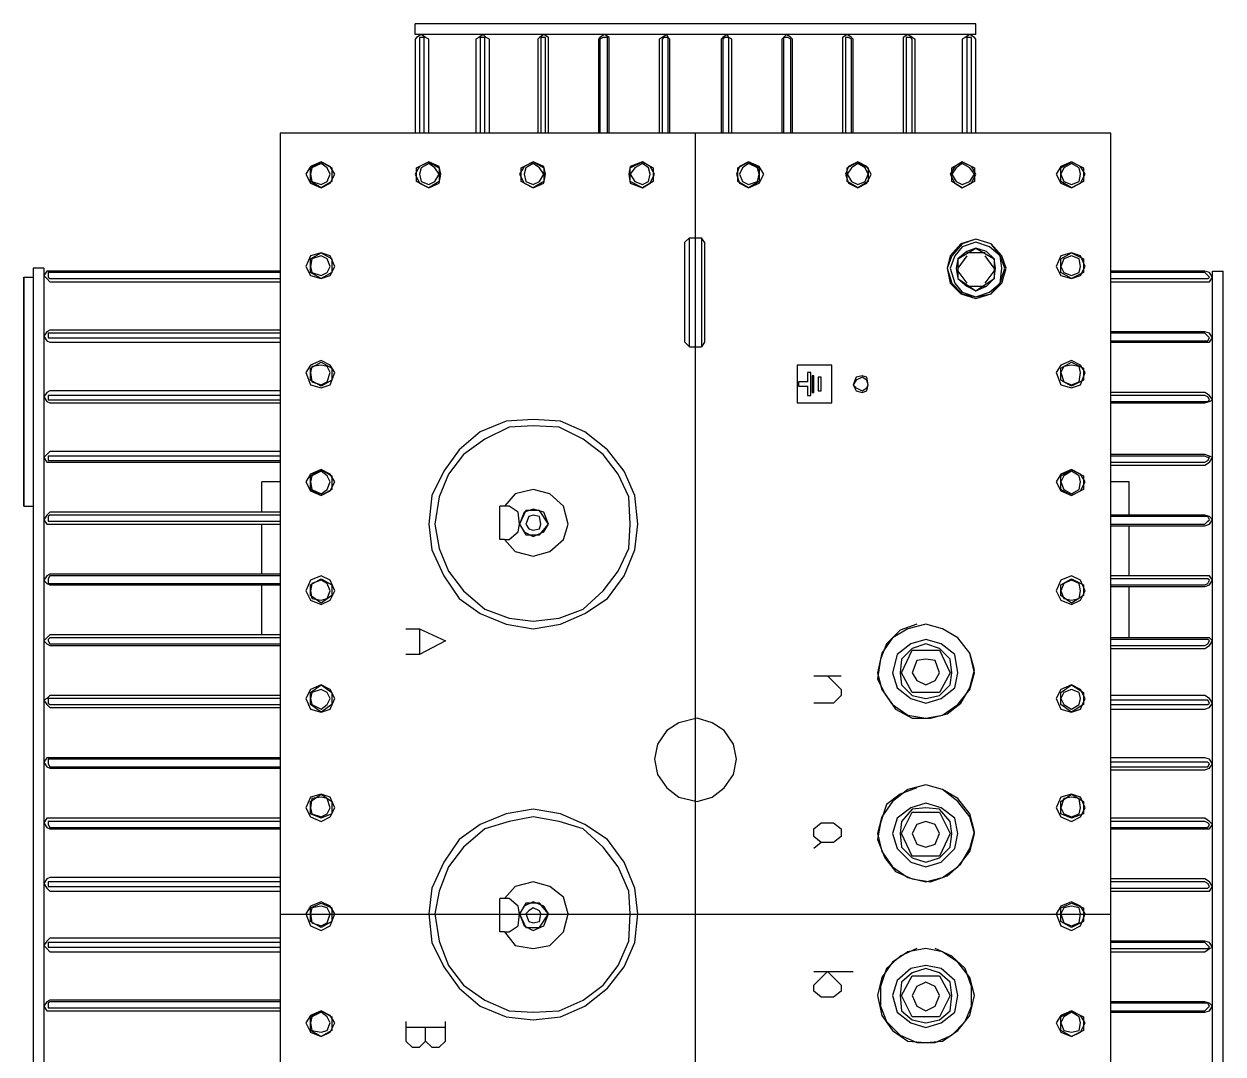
# Model space of a CAD drawing. Header units: millimetres. Extents: x 37084 to 180780, y -153145 to -16322.
# Drawn here: x 79038 to 79924, y -150647 to -149885 of the extents above; entities that cross this region are included whole.
import ezdxf

# ---------------------------------------------------------------- set-up
doc = ezdxf.new("R2010")
doc.units = ezdxf.units.MM
doc.header["$MEASUREMENT"] = 0
doc.layers.add('Giai doan nay', color=1, linetype='Continuous', lineweight=30)

msp = doc.modelspace()

# ---------------------------------------------------------------- linework, layer by layer
at = {"layer": 'Giai doan nay'}
for p, q in [((79534.11, -151121.29, 0), (79534.11, -149965.8, 0)), ((79534.11, -151121.29, 0), (79534.11, -149965.8, 0)), ((79841.19, -150543.54, 0), (79227.02, -150543.54, 0))]:
    msp.add_line(p, q, dxfattribs=at)
at = {"layer": 'Giai doan nay', "elevation": 0}
for points in [[(79741.45, -149885.1), (79326.77, -149885.1)], [(79326.77, -149892.95), (79326.77, -149885.1)], [(79741.45, -149892.95), (79741.45, -149885.1)], [(79741.45, -149892.95), (79326.77, -149892.95)], [(79336.86, -149896.31), (79334.61, -149895.19), (79331.25, -149892.95), (79327.89, -149895.19), (79326.77, -149896.31)], [(79326.77, -149896.31), (79326.77, -149965.8)], [(79333.49, -149896.31), (79333.49, -149895.19), (79331.25, -149895.19), (79330.13, -149895.19), (79330.13, -149896.31)], [(79330.13, -149896.31), (79330.13, -149965.8)], [(79333.49, -149965.8), (79333.49, -149896.31)], [(79336.86, -149965.8), (79336.86, -149896.31)], [(79381.69, -149896.31), (79379.44, -149895.19), (79377.2, -149892.95), (79373.84, -149895.19), (79371.6, -149896.31)], [(79371.6, -149896.31), (79371.6, -149965.8)], [(79378.32, -149896.31), (79378.32, -149895.19), (79377.2, -149895.19), (79374.96, -149895.19), (79374.96, -149896.31)], [(79374.96, -149896.31), (79374.96, -149965.8)], [(79378.32, -149965.8), (79378.32, -149896.31)], [(79381.69, -149965.8), (79381.69, -149896.31)], [(79425.39, -149896.31), (79425.39, -149895.19), (79422.03, -149892.95), (79418.67, -149895.19), (79417.55, -149896.31)], [(79417.55, -149896.31), (79417.55, -149965.8)], [(79423.15, -149896.31), (79423.15, -149895.19), (79422.03, -149895.19), (79419.79, -149895.19), (79419.79, -149896.31)], [(79419.79, -149896.31), (79419.79, -149965.8)], [(79423.15, -149965.8), (79423.15, -149896.31)], [(79425.39, -149965.8), (79425.39, -149896.31)], [(79470.22, -149896.31), (79470.22, -149895.19), (79466.86, -149892.95), (79463.5, -149895.19), (79462.38, -149896.31)], [(79462.38, -149896.31), (79462.38, -149965.8)], [(79469.1, -149896.31), (79469.1, -149895.19), (79466.86, -149895.19), (79465.74, -149895.19), (79463.5, -149896.31)], [(79463.5, -149896.31), (79463.5, -149965.8)], [(79469.1, -149965.8), (79469.1, -149896.31)], [(79470.22, -149965.8), (79470.22, -149896.31)], [(79515.05, -149896.31), (79513.93, -149895.19), (79512.81, -149892.95), (79509.45, -149895.19), (79507.21, -149896.31)], [(79507.21, -149896.31), (79507.21, -149965.8)], [(79513.93, -149896.31), (79513.93, -149895.19), (79512.81, -149895.19), (79510.57, -149895.19), (79509.45, -149896.31)], [(79509.45, -149896.31), (79509.45, -149965.8)], [(79513.93, -149965.8), (79513.93, -149896.31)], [(79515.05, -149965.8), (79515.05, -149896.31)], [(79561.01, -149896.31), (79558.76, -149895.19), (79557.64, -149892.95), (79554.28, -149895.19), (79553.16, -149896.31)], [(79553.16, -149896.31), (79553.16, -149965.8)], [(79558.76, -149896.31), (79558.76, -149895.19), (79557.64, -149895.19), (79555.4, -149895.19), (79554.28, -149896.31)], [(79554.28, -149896.31), (79554.28, -149965.8)], [(79558.76, -149965.8), (79558.76, -149896.31)], [(79561.01, -149965.8), (79561.01, -149896.31)], [(79605.84, -149896.31), (79604.71, -149895.19), (79601.35, -149892.95), (79599.11, -149895.19), (79597.99, -149896.31)], [(79597.99, -149896.31), (79597.99, -149965.8)], [(79604.71, -149896.31), (79602.47, -149895.19), (79601.35, -149895.19), (79599.11, -149895.19), (79599.11, -149896.31)], [(79599.11, -149896.31), (79599.11, -149965.8)], [(79604.71, -149965.8), (79604.71, -149896.31)], [(79605.84, -149965.8), (79605.84, -149896.31)], [(79650.67, -149896.31), (79649.54, -149895.19), (79646.18, -149892.95), (79642.82, -149895.19), (79642.82, -149896.31)], [(79642.82, -149896.31), (79642.82, -149965.8)], [(79649.54, -149896.31), (79647.3, -149895.19), (79646.18, -149895.19), (79645.06, -149895.19), (79645.06, -149896.31)], [(79645.06, -149896.31), (79645.06, -149965.8)], [(79649.54, -149965.8), (79649.54, -149896.31)], [(79650.67, -149965.8), (79650.67, -149896.31)], [(79696.62, -149896.31), (79694.37, -149895.19), (79691.01, -149892.95), (79687.65, -149895.19), (79687.65, -149896.31)], [(79687.65, -149896.31), (79687.65, -149965.8)], [(79694.37, -149896.31), (79693.25, -149895.19), (79691.01, -149895.19), (79689.89, -149895.19), (79689.89, -149896.31)], [(79689.89, -149896.31), (79689.89, -149965.8)], [(79694.37, -149965.8), (79694.37, -149896.31)], [(79696.62, -149965.8), (79696.62, -149896.31)], [(79741.45, -149896.31), (79740.33, -149895.19), (79736.96, -149892.95), (79733.6, -149895.19), (79731.36, -149896.31)], [(79731.36, -149896.31), (79731.36, -149965.8)], [(79738.08, -149896.31), (79738.08, -149895.19), (79736.96, -149895.19), (79734.72, -149895.19), (79734.72, -149896.31)], [(79734.72, -149896.31), (79734.72, -149965.8)], [(79738.08, -149965.8), (79738.08, -149896.31)], [(79741.45, -149965.8), (79741.45, -149896.31)], [(79841.19, -149965.8), (79227.02, -149965.8)], [(79227.02, -149965.8), (79227.02, -151121.29)], [(79841.19, -151121.29), (79841.19, -149965.8)], [(79257.28, -150006.14), (79264.01, -150002.78), (79267.37, -149996.06), (79264.01, -149990.45), (79257.28, -149987.09), (79249.44, -149990.45), (79246.08, -149996.06), (79249.44, -150002.78), (79257.28, -150006.14)], [(79249.44, -149991.58), (79257.28, -149987.09)], [(79257.28, -150003.9), (79261.77, -150001.66), (79264.01, -149996.06), (79261.77, -149991.58), (79257.28, -149988.21), (79250.56, -149991.58), (79249.44, -149996.06), (79250.56, -150001.66), (79257.28, -150003.9)], [(79249.44, -150001.66), (79249.44, -149991.58)], [(79257.28, -149987.09), (79265.13, -149991.58)], [(79265.13, -149991.58), (79265.13, -150001.66)], [(79336.86, -150006.14), (79344.7, -150002.78), (79345.82, -149996.06), (79344.7, -149990.45), (79336.86, -149987.09), (79330.13, -149990.45), (79326.77, -149996.06), (79330.13, -150002.78), (79336.86, -150006.14)], [(79327.89, -149991.58), (79336.86, -149987.09)], [(79327.89, -150001.66), (79327.89, -149991.58)], [(79336.86, -150003.9), (79341.34, -150001.66), (79344.7, -149996.06), (79341.34, -149991.58), (79336.86, -149988.21), (79331.25, -149991.58), (79330.13, -149996.06), (79331.25, -150001.66), (79336.86, -150003.9)], [(79336.86, -149987.09), (79344.7, -149991.58)], [(79344.7, -149991.58), (79344.7, -150001.66)], [(79414.19, -150006.14), (79422.03, -150002.78), (79423.15, -149996.06), (79422.03, -149990.45), (79414.19, -149987.09), (79407.46, -149990.45), (79404.1, -149996.06), (79407.46, -150002.78), (79414.19, -150006.14)], [(79405.22, -149991.58), (79414.19, -149987.09)], [(79405.22, -150001.66), (79405.22, -149991.58)], [(79414.19, -150003.9), (79418.67, -150001.66), (79422.03, -149996.06), (79418.67, -149991.58), (79414.19, -149988.21), (79408.58, -149991.58), (79407.46, -149996.06), (79408.58, -150001.66), (79414.19, -150003.9)], [(79414.19, -149987.09), (79422.03, -149991.58)], [(79422.03, -149991.58), (79422.03, -150001.66)], [(79494.88, -150006.14), (79500.48, -150002.78), (79503.85, -149996.06), (79500.48, -149990.45), (79494.88, -149987.09), (79485.92, -149990.45), (79484.79, -149996.06), (79485.92, -150002.78), (79494.88, -150006.14)], [(79485.92, -149991.58), (79494.88, -149987.09)], [(79494.88, -150003.9), (79499.36, -150001.66), (79500.48, -149996.06), (79499.36, -149991.58), (79494.88, -149988.21), (79489.28, -149991.58), (79485.92, -149996.06), (79489.28, -150001.66), (79494.88, -150003.9)], [(79485.92, -150001.66), (79485.92, -149991.58)], [(79494.88, -149987.09), (79502.73, -149991.58)], [(79502.73, -149991.58), (79502.73, -150001.66)], [(79573.33, -150006.14), (79581.18, -150002.78), (79584.54, -149996.06), (79581.18, -149990.45), (79573.33, -149987.09), (79566.61, -149990.45), (79564.37, -149996.06), (79566.61, -150002.78), (79573.33, -150006.14)], [(79565.49, -149991.58), (79573.33, -149987.09)], [(79565.49, -150001.66), (79565.49, -149991.58)], [(79573.33, -150003.9), (79580.06, -150001.66), (79581.18, -149996.06), (79580.06, -149991.58), (79573.33, -149988.21), (79568.85, -149991.58), (79566.61, -149996.06), (79568.85, -150001.66), (79573.33, -150003.9)], [(79573.33, -149987.09), (79581.18, -149991.58)], [(79581.18, -149991.58), (79581.18, -150001.66)], [(79654.03, -150006.14), (79660.75, -150002.78), (79664.11, -149996.06), (79660.75, -149990.45), (79654.03, -149987.09), (79647.3, -149990.45), (79645.06, -149996.06), (79647.3, -150002.78), (79654.03, -150006.14)], [(79646.18, -149991.58), (79654.03, -149987.09)], [(79654.03, -150003.9), (79659.63, -150001.66), (79661.87, -149996.06), (79659.63, -149991.58), (79654.03, -149988.21), (79649.54, -149991.58), (79646.18, -149996.06), (79649.54, -150001.66), (79654.03, -150003.9)], [(79646.18, -150001.66), (79646.18, -149991.58)], [(79654.03, -149987.09), (79661.87, -149991.58)], [(79661.87, -149991.58), (79661.87, -150001.66)], [(79731.36, -150006.14), (79738.08, -150002.78), (79741.45, -149996.06), (79738.08, -149990.45), (79731.36, -149987.09), (79725.76, -149990.45), (79722.39, -149996.06), (79725.76, -150002.78), (79731.36, -150006.14)], [(79723.51, -149991.58), (79731.36, -149987.09)], [(79731.36, -150003.9), (79736.96, -150001.66), (79740.33, -149996.06), (79736.96, -149991.58), (79731.36, -149988.21), (79726.88, -149991.58), (79723.51, -149996.06), (79726.88, -150001.66), (79731.36, -150003.9)], [(79723.51, -150001.66), (79723.51, -149991.58)], [(79731.36, -149987.09), (79740.33, -149991.58)], [(79740.33, -149991.58), (79740.33, -150001.66)], [(79812.05, -150006.14), (79818.78, -150002.78), (79822.14, -149996.06), (79818.78, -149990.45), (79812.05, -149987.09), (79804.21, -149990.45), (79800.85, -149996.06), (79804.21, -150002.78), (79812.05, -150006.14)], [(79804.21, -149991.58), (79812.05, -149987.09)], [(79812.05, -150003.9), (79817.66, -150001.66), (79818.78, -149996.06), (79817.66, -149991.58), (79812.05, -149988.21), (79806.45, -149991.58), (79804.21, -149996.06), (79806.45, -150001.66), (79812.05, -150003.9)], [(79804.21, -150001.66), (79804.21, -149991.58)], [(79812.05, -149987.09), (79821.02, -149991.58)], [(79821.02, -149991.58), (79821.02, -150001.66)], [(79257.28, -150006.14), (79249.44, -150001.66)], [(79265.13, -150001.66), (79257.28, -150006.14)], [(79336.86, -150006.14), (79327.89, -150001.66)], [(79344.7, -150001.66), (79336.86, -150006.14)], [(79414.19, -150006.14), (79405.22, -150001.66)], [(79422.03, -150001.66), (79414.19, -150006.14)], [(79494.88, -150006.14), (79485.92, -150001.66)], [(79502.73, -150001.66), (79494.88, -150006.14)], [(79573.33, -150006.14), (79565.49, -150001.66)], [(79581.18, -150001.66), (79573.33, -150006.14)], [(79654.03, -150006.14), (79646.18, -150001.66)], [(79661.87, -150001.66), (79654.03, -150006.14)], [(79731.36, -150006.14), (79723.51, -150001.66)], [(79740.33, -150001.66), (79731.36, -150006.14)], [(79812.05, -150006.14), (79804.21, -150001.66)], [(79821.02, -150001.66), (79812.05, -150006.14)], [(79526.26, -150046.49), (79529.62, -150043.13)], [(79526.26, -150120.46), (79526.26, -150046.49)], [(79529.62, -150043.13), (79538.59, -150043.13)], [(79529.62, -150123.82), (79529.62, -150043.13)], [(79540.83, -150046.49), (79538.59, -150043.13)], [(79538.59, -150043.13), (79538.59, -150123.82)], [(79540.83, -150046.49), (79540.83, -150120.46)], [(79741.45, -150087.96), (79752.65, -150084.6), (79760.5, -150076.75), (79763.86, -150065.54), (79760.5, -150056.58), (79752.65, -150047.61), (79741.45, -150044.25), (79730.24, -150047.61), (79722.39, -150056.58), (79720.15, -150065.54), (79722.39, -150076.75), (79730.24, -150084.6), (79741.45, -150087.96)], [(79741.45, -150086.84), (79752.65, -150084.6), (79759.38, -150076.75), (79762.74, -150065.54), (79759.38, -150056.58), (79752.65, -150047.61), (79741.45, -150044.25), (79731.36, -150047.61), (79723.51, -150056.58), (79720.15, -150065.54), (79723.51, -150076.75), (79731.36, -150084.6), (79741.45, -150086.84), (79751.53, -150083.48), (79759.38, -150076.75), (79760.5, -150065.54), (79759.38, -150056.58), (79751.53, -150049.85), (79741.45, -150046.49), (79731.36, -150049.85), (79725.76, -150056.58), (79722.39, -150065.54), (79725.76, -150076.75), (79731.36, -150083.48), (79741.45, -150086.84)], [(79257.28, -150073.39), (79264.01, -150071.15), (79267.37, -150064.42), (79264.01, -150056.58), (79257.28, -150054.34), (79249.44, -150056.58), (79246.08, -150064.42), (79249.44, -150071.15), (79257.28, -150073.39)], [(79249.44, -150058.82), (79257.28, -150054.34)], [(79257.28, -150071.15), (79261.77, -150068.91), (79264.01, -150064.42), (79261.77, -150058.82), (79257.28, -150056.58), (79250.56, -150058.82), (79249.44, -150064.42), (79250.56, -150068.91), (79257.28, -150071.15)], [(79257.28, -150054.34), (79265.13, -150058.82)], [(79741.45, -150082.36), (79749.29, -150078.99), (79754.89, -150073.39), (79756.02, -150065.54), (79754.89, -150058.82), (79749.29, -150053.22), (79741.45, -150050.97), (79734.72, -150053.22), (79728, -150058.82), (79726.88, -150065.54), (79728, -150073.39), (79734.72, -150078.99), (79741.45, -150082.36)], [(79728, -150058.82), (79741.45, -150050.97)], [(79734.72, -150056.58), (79728, -150065.54)], [(79748.17, -150054.34), (79734.72, -150054.34)], [(79741.45, -150050.97), (79754.89, -150058.82)], [(79754.89, -150065.54), (79748.17, -150056.58)], [(79812.05, -150073.39), (79818.78, -150071.15), (79822.14, -150064.42), (79818.78, -150056.58), (79812.05, -150054.34), (79804.21, -150056.58), (79800.85, -150064.42), (79804.21, -150071.15), (79812.05, -150073.39)], [(79804.21, -150058.82), (79812.05, -150054.34)], [(79812.05, -150071.15), (79817.66, -150068.91), (79818.78, -150064.42), (79817.66, -150058.82), (79812.05, -150056.58), (79806.45, -150058.82), (79804.21, -150064.42), (79806.45, -150068.91), (79812.05, -150071.15)], [(79812.05, -150054.34), (79821.02, -150058.82)], [(79052.2, -150065.54), (79044.36, -150065.54)], [(79044.36, -150065.54), (79044.36, -151021.54)], [(79052.2, -150065.54), (79052.2, -151021.54)], [(79249.44, -150068.91), (79249.44, -150058.82)], [(79265.13, -150058.82), (79265.13, -150068.91)], [(79728, -150058.82), (79728, -150073.39)], [(79754.89, -150058.82), (79754.89, -150073.39)], [(79804.21, -150068.91), (79804.21, -150058.82)], [(79821.02, -150058.82), (79821.02, -150068.91)], [(79037.63, -150072.27), (79044.36, -150072.27)], [(79037.63, -150241.5), (79037.63, -150072.27), (79037.63, -150241.5)], [(79056.68, -150067.79), (79054.44, -150067.79), (79052.2, -150071.15), (79054.44, -150073.39), (79056.68, -150075.63)], [(79056.68, -150068.91), (79055.56, -150068.91), (79055.56, -150071.15), (79055.56, -150072.27), (79056.68, -150073.39)], [(79227.02, -150067.79), (79056.67, -150067.79)], [(79227.02, -150068.91), (79056.67, -150068.91)], [(79056.67, -150073.39), (79227.02, -150073.39)], [(79257.28, -150073.39), (79249.44, -150068.91)], [(79265.13, -150068.91), (79257.28, -150073.39)], [(79728, -150067.79), (79734.72, -150076.75)], [(79728, -150073.39), (79741.45, -150082.36)], [(79741.45, -150082.36), (79754.89, -150073.39)], [(79748.17, -150076.75), (79754.89, -150067.79)], [(79812.05, -150073.39), (79804.21, -150068.91)], [(79821.02, -150068.91), (79812.05, -150073.39)], [(79910.68, -150067.79), (79841.19, -150067.79)], [(79910.68, -150068.91), (79841.19, -150068.91)], [(79841.19, -150073.39), (79910.68, -150073.39)], [(79910.68, -150075.63), (79914.04, -150075.63), (79916.28, -150072.27), (79914.04, -150068.91), (79910.68, -150067.79)], [(79910.68, -150073.39), (79912.92, -150073.39), (79914.04, -150072.27), (79912.92, -150071.15), (79910.68, -150068.91)], [(79916.28, -150067.79), (79924.13, -150067.79)], [(79916.28, -151022.66), (79916.28, -150067.79)], [(79924.13, -151022.66), (79924.13, -150067.79)], [(79056.67, -150075.63), (79227.02, -150075.63)], [(79734.72, -150078.99), (79748.17, -150078.99)], [(79841.19, -150075.63), (79910.68, -150075.63)], [(79056.68, -150111.5), (79054.44, -150112.62), (79052.2, -150115.98), (79054.44, -150119.34), (79056.68, -150120.46)], [(79056.68, -150113.74), (79055.56, -150113.74), (79055.56, -150115.98), (79055.56, -150117.1), (79056.68, -150117.1)], [(79227.02, -150111.5), (79056.67, -150111.5)], [(79227.02, -150113.74), (79056.67, -150113.74)], [(79056.67, -150117.1), (79227.02, -150117.1)], [(79910.68, -150112.62), (79841.19, -150112.62)], [(79910.68, -150113.74), (79841.19, -150113.74)], [(79841.19, -150119.34), (79910.68, -150119.34)], [(79910.68, -150120.46), (79914.04, -150120.46), (79916.28, -150117.1), (79914.04, -150113.74), (79910.68, -150112.62)], [(79910.68, -150119.34), (79912.92, -150119.34), (79914.04, -150117.1), (79912.92, -150115.98), (79910.68, -150113.74)], [(79056.67, -150120.46), (79227.02, -150120.46)], [(79526.26, -150120.46), (79529.62, -150123.82)], [(79529.62, -150123.82), (79538.59, -150123.82)], [(79540.83, -150120.46), (79538.59, -150123.82)], [(79841.19, -150120.46), (79910.68, -150120.46)], [(79257.28, -150154.08), (79264.01, -150151.84), (79267.37, -150142.88), (79264.01, -150137.27), (79257.28, -150133.91), (79249.44, -150137.27), (79246.08, -150142.88), (79249.44, -150151.84), (79257.28, -150154.08)], [(79249.44, -150139.51), (79257.28, -150135.03)], [(79257.28, -150135.03), (79265.13, -150139.51)], [(79812.05, -150154.08), (79818.78, -150151.84), (79822.14, -150142.88), (79818.78, -150137.27), (79812.05, -150133.91), (79804.21, -150137.27), (79800.85, -150142.88), (79804.21, -150151.84), (79812.05, -150154.08)], [(79804.21, -150139.51), (79812.05, -150135.03)], [(79812.05, -150135.03), (79821.02, -150139.51)], [(79257.28, -150151.84), (79261.77, -150149.6), (79264.01, -150142.88), (79261.77, -150138.39), (79257.28, -150137.27), (79250.56, -150138.39), (79249.44, -150142.88), (79250.56, -150149.6), (79257.28, -150151.84)], [(79249.44, -150148.48), (79249.44, -150139.51)], [(79265.13, -150139.51), (79265.13, -150148.48)], [(79634.97, -150137.27), (79609.2, -150137.27)], [(79609.2, -150137.27), (79609.2, -150165.29)], [(79619.28, -150142.88), (79617.04, -150142.88)], [(79617.04, -150142.88), (79617.04, -150149.6)], [(79619.28, -150159.69), (79619.28, -150142.88)], [(79621.53, -150145.12), (79620.41, -150145.12)], [(79620.41, -150145.12), (79620.41, -150157.45)], [(79621.53, -150157.45), (79621.53, -150145.12)], [(79634.97, -150165.29), (79634.97, -150137.27)], [(79657.39, -150157.45), (79660.75, -150156.33), (79661.87, -150151.84), (79660.75, -150146.24), (79657.39, -150145.12), (79652.91, -150146.24), (79650.67, -150151.84), (79652.91, -150156.33), (79657.39, -150157.45)], [(79812.05, -150151.84), (79817.66, -150149.6), (79818.78, -150142.88), (79817.66, -150138.39), (79812.05, -150137.27), (79806.45, -150138.39), (79804.21, -150142.88), (79806.45, -150149.6), (79812.05, -150151.84)], [(79804.21, -150148.48), (79804.21, -150139.51)], [(79821.02, -150139.51), (79821.02, -150148.48)], [(79257.28, -150152.96), (79249.44, -150148.48)], [(79265.13, -150148.48), (79257.28, -150152.96)], [(79617.04, -150149.6), (79610.32, -150149.6)], [(79610.32, -150149.6), (79610.32, -150152.96)], [(79610.32, -150152.96), (79617.04, -150152.96)], [(79617.04, -150152.96), (79617.04, -150159.69)], [(79627.13, -150146.24), (79624.89, -150146.24)], [(79624.89, -150146.24), (79624.89, -150156.33)], [(79627.13, -150156.33), (79627.13, -150146.24)], [(79657.39, -150156.33), (79660.75, -150154.08), (79661.87, -150151.84), (79660.75, -150148.48), (79657.39, -150146.24), (79652.91, -150148.48), (79650.67, -150151.84), (79652.91, -150154.08), (79657.39, -150156.33)], [(79812.05, -150152.96), (79804.21, -150148.48)], [(79821.02, -150148.48), (79812.05, -150152.96)], [(79056.68, -150156.33), (79054.44, -150157.45), (79052.2, -150160.81), (79054.44, -150164.17), (79056.68, -150165.29)], [(79056.68, -150159.69), (79055.56, -150159.69), (79055.56, -150160.81), (79055.56, -150163.05), (79056.68, -150163.05)], [(79227.02, -150156.33), (79056.67, -150156.33)], [(79227.02, -150159.69), (79056.67, -150159.69)], [(79056.67, -150163.05), (79227.02, -150163.05)], [(79617.04, -150159.69), (79619.28, -150159.69)], [(79620.41, -150157.45), (79621.53, -150157.45)], [(79624.89, -150156.33), (79627.13, -150156.33)], [(79910.68, -150157.45), (79841.19, -150157.45)], [(79910.68, -150159.69), (79841.19, -150159.69)], [(79910.68, -150165.29), (79914.04, -150164.17), (79916.28, -150163.05), (79914.04, -150159.69), (79910.68, -150157.45)], [(79910.68, -150164.17), (79912.92, -150164.17), (79914.04, -150163.05), (79912.92, -150160.81), (79910.68, -150159.69)], [(79056.67, -150165.29), (79227.02, -150165.29)], [(79609.2, -150165.29), (79634.97, -150165.29)], [(79841.19, -150164.17), (79910.68, -150164.17)], [(79841.19, -150165.29), (79910.68, -150165.29)], [(79414.19, -150332.28), (79434.36, -150328.92), (79452.29, -150321.08), (79469.1, -150309.87), (79481.43, -150293.06), (79489.28, -150274), (79491.52, -150254.95), (79489.28, -150233.66), (79481.43, -150215.72), (79469.1, -150200.03), (79452.29, -150186.59), (79434.36, -150178.74), (79414.19, -150177.62), (79394.01, -150178.74), (79374.96, -150186.59), (79359.27, -150200.03), (79348.06, -150215.72), (79339.1, -150233.66), (79336.86, -150254.95), (79339.1, -150274), (79348.06, -150293.06), (79359.27, -150309.87), (79374.96, -150321.08), (79394.01, -150328.92), (79414.19, -150332.28)], [(79414.19, -150326.68), (79433.24, -150324.44), (79451.17, -150317.71), (79465.74, -150304.26), (79476.95, -150289.69), (79484.79, -150272.88), (79485.92, -150254.95), (79484.79, -150234.78), (79476.95, -150217.97), (79465.74, -150203.4), (79451.17, -150192.19), (79433.24, -150183.22), (79414.19, -150182.1), (79396.26, -150183.22), (79378.32, -150192.19), (79362.63, -150203.4), (79351.43, -150217.97), (79344.7, -150234.78), (79341.34, -150254.95), (79344.7, -150272.88), (79351.43, -150289.69), (79362.63, -150304.26), (79378.32, -150317.71), (79396.26, -150324.44), (79414.19, -150326.68)], [(79056.68, -150201.15), (79054.44, -150203.4), (79052.2, -150205.64), (79054.44, -150209), (79056.68, -150209)], [(79056.68, -150204.52), (79055.56, -150204.52), (79055.56, -150205.64), (79055.56, -150207.88), (79056.68, -150207.88)], [(79227.02, -150201.15), (79056.67, -150201.15)], [(79227.02, -150204.52), (79056.67, -150204.52)], [(79056.67, -150207.88), (79227.02, -150207.88)], [(79910.68, -150203.4), (79841.19, -150203.4)], [(79910.68, -150204.52), (79841.19, -150204.52)], [(79910.68, -150211.24), (79914.04, -150209), (79916.28, -150205.64), (79914.04, -150204.52), (79910.68, -150203.4)], [(79910.68, -150209), (79912.92, -150207.88), (79914.04, -150205.64), (79912.92, -150205.64), (79910.68, -150204.52)], [(79056.67, -150209), (79227.02, -150209)], [(79257.28, -150233.66), (79264.01, -150230.29), (79267.37, -150223.57), (79264.01, -150217.97), (79257.28, -150214.6), (79249.44, -150217.97), (79246.08, -150223.57), (79249.44, -150230.29), (79257.28, -150233.66)], [(79249.44, -150219.09), (79257.28, -150214.6)], [(79257.28, -150232.54), (79261.77, -150229.17), (79264.01, -150223.57), (79261.77, -150219.09), (79257.28, -150215.72), (79250.56, -150219.09), (79249.44, -150223.57), (79250.56, -150229.17), (79257.28, -150232.54)], [(79257.28, -150214.6), (79265.13, -150219.09)], [(79812.05, -150233.66), (79818.78, -150230.29), (79822.14, -150223.57), (79818.78, -150217.97), (79812.05, -150214.6), (79804.21, -150217.97), (79800.85, -150223.57), (79804.21, -150230.29), (79812.05, -150233.66)], [(79804.21, -150219.09), (79812.05, -150214.6)], [(79812.05, -150232.54), (79817.66, -150229.17), (79818.78, -150223.57), (79817.66, -150219.09), (79812.05, -150215.72), (79806.45, -150219.09), (79804.21, -150223.57), (79806.45, -150229.17), (79812.05, -150232.54)], [(79812.05, -150214.6), (79821.02, -150219.09)], [(79841.19, -150209), (79910.68, -150209)], [(79841.19, -150211.24), (79910.68, -150211.24)], [(79227.02, -150223.57), (79213.57, -150223.57)], [(79213.57, -150245.98), (79213.57, -150223.57)], [(79249.44, -150229.17), (79249.44, -150219.09)], [(79265.13, -150219.09), (79265.13, -150229.17)], [(79804.21, -150229.17), (79804.21, -150219.09)], [(79821.02, -150219.09), (79821.02, -150229.17)], [(79854.64, -150223.57), (79841.19, -150223.57)], [(79854.64, -150248.23), (79854.64, -150223.57)], [(79257.28, -150233.66), (79249.44, -150229.17)], [(79265.13, -150229.17), (79257.28, -150233.66)], [(79392.89, -150266.16), (79400.74, -150275.12), (79414.19, -150278.49), (79426.52, -150275.12), (79436.6, -150266.16), (79439.96, -150254.95), (79436.6, -150241.5), (79426.52, -150232.54), (79414.19, -150229.17), (79400.74, -150232.54), (79392.89, -150241.5)], [(79812.05, -150233.66), (79804.21, -150229.17)], [(79821.02, -150229.17), (79812.05, -150233.66)], [(79037.63, -150241.5), (79044.36, -150241.5)], [(79396.26, -150241.5), (79389.53, -150241.5)], [(79389.53, -150266.16), (79389.53, -150241.5)], [(79404.1, -150254.95), (79402.98, -150245.98), (79396.26, -150241.5)], [(79056.68, -150245.98), (79054.44, -150248.23), (79052.2, -150251.59), (79054.44, -150254.95), (79056.68, -150254.95)], [(79056.68, -150248.23), (79055.56, -150249.35), (79055.56, -150251.59), (79055.56, -150252.71), (79056.68, -150252.71)], [(79227.02, -150245.98), (79056.67, -150245.98)], [(79227.02, -150248.23), (79056.67, -150248.23)], [(79414.19, -150263.92), (79422.03, -150260.55), (79425.39, -150254.95), (79422.03, -150245.98), (79414.19, -150243.74), (79407.46, -150245.98), (79404.1, -150254.95), (79407.46, -150260.55), (79414.19, -150263.92)], [(79408.58, -150244.86), (79404.1, -150254.95)], [(79418.67, -150244.86), (79408.58, -150244.86)], [(79414.19, -150259.43), (79418.67, -150258.31), (79419.79, -150254.95), (79418.67, -150249.35), (79414.19, -150248.23), (79410.83, -150249.35), (79408.58, -150254.95), (79410.83, -150258.31), (79414.19, -150259.43)], [(79425.39, -150254.95), (79418.67, -150244.86)], [(79910.68, -150248.23), (79841.19, -150248.23)], [(79910.68, -150249.35), (79841.19, -150249.35)], [(79910.68, -150256.07), (79914.04, -150254.95), (79916.28, -150251.59), (79914.04, -150249.35), (79910.68, -150248.23)], [(79910.68, -150254.95), (79912.92, -150252.71), (79914.04, -150251.59), (79912.92, -150249.35), (79910.68, -150249.35)], [(79056.67, -150252.71), (79227.02, -150252.71)], [(79056.67, -150254.95), (79227.02, -150254.95)], [(79213.57, -150291.94), (79213.57, -150254.95)], [(79392.89, -150266.16), (79396.26, -150266.16), (79402.98, -150260.55), (79404.1, -150254.95)], [(79404.1, -150254.95), (79408.58, -150262.8)], [(79418.67, -150262.8), (79425.39, -150254.95)], [(79841.19, -150254.95), (79910.68, -150254.95)], [(79841.19, -150256.07), (79910.68, -150256.07)], [(79854.64, -150293.06), (79854.64, -150256.07)], [(79392.89, -150266.16), (79389.53, -150266.16)], [(79408.58, -150262.8), (79418.67, -150262.8)], [(79056.68, -150291.94), (79054.44, -150293.06), (79052.2, -150296.42), (79054.44, -150298.66), (79056.68, -150299.78)], [(79056.68, -150293.06), (79055.56, -150295.3), (79055.56, -150296.42), (79055.56, -150298.66), (79056.68, -150298.66)], [(79227.02, -150291.94), (79056.67, -150291.94)], [(79227.02, -150293.06), (79056.67, -150293.06)], [(79257.28, -150314.35), (79264.01, -150310.99), (79267.37, -150304.26), (79264.01, -150296.42), (79257.28, -150293.06), (79249.44, -150296.42), (79246.08, -150304.26), (79249.44, -150310.99), (79257.28, -150314.35)], [(79249.44, -150299.78), (79257.28, -150295.3)], [(79257.28, -150310.99), (79261.77, -150309.87), (79264.01, -150304.26), (79261.77, -150298.66), (79257.28, -150296.42), (79250.56, -150298.66), (79249.44, -150304.26), (79250.56, -150309.87), (79257.28, -150310.99)], [(79257.28, -150295.3), (79265.13, -150299.78)], [(79812.05, -150314.35), (79818.78, -150310.99), (79822.14, -150304.26), (79818.78, -150296.42), (79812.05, -150293.06), (79804.21, -150296.42), (79800.85, -150304.26), (79804.21, -150310.99), (79812.05, -150314.35)], [(79804.21, -150299.78), (79812.05, -150295.3)], [(79812.05, -150310.99), (79817.66, -150309.87), (79818.78, -150304.26), (79817.66, -150298.66), (79812.05, -150296.42), (79806.45, -150298.66), (79804.21, -150304.26), (79806.45, -150309.87), (79812.05, -150310.99)], [(79812.05, -150295.3), (79821.02, -150299.78)], [(79910.68, -150293.06), (79841.19, -150293.06)], [(79910.68, -150295.3), (79841.19, -150295.3)], [(79910.68, -150300.9), (79914.04, -150299.78), (79916.28, -150296.42), (79914.04, -150293.06), (79910.68, -150293.06)], [(79910.68, -150299.78), (79912.92, -150298.66), (79914.04, -150296.42), (79912.92, -150295.3), (79910.68, -150295.3)], [(79056.67, -150298.66), (79227.02, -150298.66)], [(79056.67, -150299.78), (79227.02, -150299.78)], [(79213.57, -150336.77), (79213.57, -150299.78)], [(79249.44, -150307.63), (79249.44, -150299.78)], [(79265.13, -150299.78), (79265.13, -150307.63)], [(79804.21, -150307.63), (79804.21, -150299.78)], [(79821.02, -150299.78), (79821.02, -150307.63)], [(79841.19, -150299.78), (79910.68, -150299.78)], [(79841.19, -150300.9), (79910.68, -150300.9)], [(79854.64, -150339.01), (79854.64, -150300.9)], [(79257.28, -150313.23), (79249.44, -150307.63)], [(79265.13, -150307.63), (79257.28, -150313.23)], [(79812.05, -150313.23), (79804.21, -150307.63)], [(79821.02, -150307.63), (79812.05, -150313.23)], [(79697.74, -150328.92), (79685.41, -150333.4), (79675.32, -150343.49), (79670.84, -150354.7), (79668.6, -150369.27), (79674.2, -150380.47), (79682.05, -150391.68), (79694.37, -150398.41), (79707.82, -150398.41), (79720.15, -150395.04), (79730.24, -150387.2), (79736.96, -150375.99), (79740.33, -150362.54), (79736.96, -150350.21), (79728, -150339.01), (79716.79, -150332.28), (79704.46, -150328.92)], [(79704.46, -150398.41), (79716.79, -150396.17), (79728, -150388.32), (79736.96, -150377.11), (79740.33, -150364.78), (79736.96, -150350.21), (79728, -150339.01), (79716.79, -150332.28), (79704.46, -150328.92), (79691.01, -150332.28), (79679.8, -150339.01), (79671.96, -150350.21), (79668.6, -150364.78), (79671.96, -150377.11), (79679.8, -150388.32), (79691.01, -150396.17), (79704.46, -150398.41)], [(79056.68, -150336.77), (79054.44, -150339.01), (79052.2, -150341.25), (79054.44, -150343.49), (79056.68, -150344.61)], [(79056.68, -150339.01), (79055.56, -150340.13), (79055.56, -150341.25), (79056.68, -150343.49)], [(79227.02, -150336.77), (79056.67, -150336.77)], [(79227.02, -150339.01), (79056.67, -150339.01)], [(79320.04, -150332.28), (79330.13, -150332.28), (79349.18, -150341.25), (79330.13, -150351.34), (79320.04, -150351.34)], [(79330.13, -150332.28), (79330.13, -150351.34)], [(79704.46, -150387.2), (79715.67, -150383.84), (79725.76, -150375.99), (79728, -150364.78), (79725.76, -150351.34), (79715.67, -150343.49), (79704.46, -150340.13), (79693.25, -150343.49), (79683.17, -150351.34), (79679.8, -150364.78), (79683.17, -150375.99), (79693.25, -150383.84), (79704.46, -150387.2)], [(79910.68, -150339.01), (79841.19, -150339.01)], [(79910.68, -150340.13), (79841.19, -150340.13)], [(79910.68, -150346.85), (79914.04, -150344.61), (79916.28, -150341.25), (79914.04, -150339.01), (79910.68, -150339.01)], [(79910.68, -150344.61), (79912.92, -150343.49), (79914.04, -150341.25), (79912.92, -150340.13), (79910.68, -150340.13)], [(79056.67, -150343.49), (79227.02, -150343.49)], [(79056.67, -150344.61), (79227.02, -150344.61)], [(79704.46, -150383.84), (79714.55, -150381.6), (79722.39, -150373.75), (79723.51, -150364.78), (79722.39, -150354.7), (79714.55, -150346.85), (79704.46, -150343.49), (79694.37, -150346.85), (79686.53, -150354.7), (79685.41, -150364.78), (79686.53, -150373.75), (79694.37, -150381.6), (79704.46, -150383.84)], [(79686.53, -150364.78), (79694.37, -150347.97)], [(79694.37, -150347.97), (79714.55, -150347.97)], [(79714.55, -150347.97), (79722.39, -150364.78)], [(79841.19, -150344.61), (79910.68, -150344.61)], [(79841.19, -150346.85), (79910.68, -150346.85)], [(79704.46, -150373.75), (79711.19, -150370.39), (79714.55, -150364.78), (79711.19, -150355.82), (79704.46, -150354.7), (79697.74, -150355.82), (79694.37, -150364.78), (79697.74, -150370.39), (79704.46, -150373.75)], [(79621.53, -150367.03), (79641.7, -150367.03)], [(79631.61, -150367.03), (79641.7, -150377.11), (79641.7, -150381.6), (79636.1, -150387.2), (79621.53, -150387.2)], [(79694.37, -150379.35), (79686.53, -150364.78)], [(79722.39, -150364.78), (79714.55, -150379.35)], [(79257.28, -150393.92), (79264.01, -150391.68), (79267.37, -150383.84), (79264.01, -150377.11), (79257.28, -150373.75), (79249.44, -150377.11), (79246.08, -150383.84), (79249.44, -150391.68), (79257.28, -150393.92)], [(79249.44, -150379.35), (79257.28, -150373.75)], [(79257.28, -150373.75), (79265.13, -150379.35)], [(79812.05, -150393.92), (79818.78, -150391.68), (79822.14, -150383.84), (79818.78, -150377.11), (79812.05, -150373.75), (79804.21, -150377.11), (79800.85, -150383.84), (79804.21, -150391.68), (79812.05, -150393.92)], [(79804.21, -150379.35), (79812.05, -150373.75)], [(79812.05, -150373.75), (79821.02, -150379.35)], [(79056.68, -150381.6), (79054.44, -150383.84), (79052.2, -150384.96), (79054.44, -150388.32), (79056.68, -150390.56)], [(79056.68, -150383.84), (79055.56, -150383.84), (79055.56, -150384.96), (79055.56, -150387.2), (79056.68, -150388.32)], [(79227.02, -150381.6), (79056.67, -150381.6)], [(79227.02, -150383.84), (79056.67, -150383.84)], [(79257.28, -150391.68), (79261.77, -150388.32), (79264.01, -150383.84), (79261.77, -150379.35), (79257.28, -150377.11), (79250.56, -150379.35), (79249.44, -150383.84), (79250.56, -150388.32), (79257.28, -150391.68)], [(79249.44, -150388.32), (79249.44, -150379.35)], [(79265.13, -150379.35), (79265.13, -150388.32)], [(79714.55, -150379.35), (79694.37, -150379.35)], [(79812.05, -150391.68), (79817.66, -150388.32), (79818.78, -150383.84), (79817.66, -150379.35), (79812.05, -150377.11), (79806.45, -150379.35), (79804.21, -150383.84), (79806.45, -150388.32), (79812.05, -150391.68)], [(79804.21, -150388.32), (79804.21, -150379.35)], [(79821.02, -150379.35), (79821.02, -150388.32)], [(79910.68, -150381.6), (79841.19, -150381.6)], [(79910.68, -150384.96), (79841.19, -150384.96)], [(79910.68, -150391.68), (79914.04, -150390.56), (79916.28, -150387.2), (79914.04, -150383.84), (79910.68, -150381.6)], [(79910.68, -150388.32), (79912.92, -150388.32), (79914.04, -150387.2), (79912.92, -150384.96), (79910.68, -150384.96)], [(79056.67, -150388.32), (79227.02, -150388.32)], [(79056.67, -150390.56), (79227.02, -150390.56)], [(79257.28, -150393.92), (79249.44, -150388.32)], [(79265.13, -150388.32), (79257.28, -150393.92)], [(79812.05, -150393.92), (79804.21, -150388.32)], [(79821.02, -150388.32), (79812.05, -150393.92)], [(79841.19, -150388.32), (79910.68, -150388.32)], [(79841.19, -150391.68), (79910.68, -150391.68)], [(79535.23, -150460.05), (79546.44, -150456.69), (79555.4, -150449.96), (79562.13, -150439.87), (79564.37, -150428.67), (79562.13, -150417.46), (79555.4, -150407.37), (79546.44, -150401.77), (79535.23, -150398.41), (79521.78, -150401.77), (79512.81, -150407.37), (79506.09, -150417.46), (79503.85, -150428.67), (79506.09, -150439.87), (79512.81, -150449.96), (79521.78, -150456.69), (79535.23, -150460.05)], [(79056.68, -150427.55), (79054.44, -150427.55), (79052.2, -150430.91), (79054.44, -150434.27), (79056.68, -150435.39)], [(79056.68, -150428.67), (79055.56, -150428.67), (79055.56, -150430.91), (79055.56, -150432.03), (79056.68, -150434.27)], [(79227.02, -150427.55), (79056.67, -150427.55)], [(79227.02, -150428.67), (79056.67, -150428.67)], [(79910.68, -150427.55), (79841.19, -150427.55)], [(79910.68, -150436.51), (79914.04, -150435.39), (79916.28, -150432.03), (79914.04, -150428.67), (79910.68, -150427.55)], [(79056.67, -150434.27), (79227.02, -150434.27)], [(79056.67, -150435.39), (79227.02, -150435.39)], [(79910.68, -150430.91), (79841.19, -150430.91)], [(79841.19, -150434.27), (79910.68, -150434.27)], [(79841.19, -150436.51), (79910.68, -150436.51)], [(79910.68, -150434.27), (79912.92, -150434.27), (79914.04, -150432.03), (79912.92, -150430.91), (79910.68, -150430.91)], [(79257.28, -150474.62), (79264.01, -150471.26), (79267.37, -150464.53), (79264.01, -150456.69), (79257.28, -150454.44), (79249.44, -150456.69), (79246.08, -150464.53), (79249.44, -150471.26), (79257.28, -150474.62)], [(79249.44, -150460.05), (79257.28, -150454.44)], [(79257.28, -150454.44), (79265.13, -150460.05)], [(79697.74, -150449.96), (79685.41, -150454.44), (79675.32, -150462.29), (79670.84, -150475.74), (79668.6, -150488.07), (79674.2, -150501.52), (79682.05, -150511.6), (79694.37, -150517.21), (79707.82, -150519.45), (79720.15, -150514.96), (79730.24, -150506), (79736.96, -150494.79), (79740.33, -150482.46), (79736.96, -150469.01), (79728, -150457.81), (79716.79, -150451.08), (79704.46, -150447.72)], [(79704.46, -150519.45), (79716.79, -150516.09), (79728, -150508.24), (79736.96, -150497.03), (79740.33, -150483.58), (79736.96, -150471.26), (79728, -150460.05), (79716.79, -150451.08), (79704.46, -150447.72), (79691.01, -150451.08), (79679.8, -150460.05), (79671.96, -150471.26), (79668.6, -150483.58), (79671.96, -150497.03), (79679.8, -150508.24), (79691.01, -150516.09), (79704.46, -150519.45)], [(79812.05, -150474.62), (79818.78, -150471.26), (79822.14, -150464.53), (79818.78, -150456.69), (79812.05, -150454.44), (79804.21, -150456.69), (79800.85, -150464.53), (79804.21, -150471.26), (79812.05, -150474.62)], [(79804.21, -150460.05), (79812.05, -150454.44)], [(79812.05, -150454.44), (79821.02, -150460.05)], [(79257.28, -150471.26), (79261.77, -150469.01), (79264.01, -150464.53), (79261.77, -150457.81), (79257.28, -150456.69), (79250.56, -150457.81), (79249.44, -150464.53), (79250.56, -150469.01), (79257.28, -150471.26)], [(79249.44, -150469.01), (79249.44, -150460.05)], [(79265.13, -150460.05), (79265.13, -150469.01)], [(79704.46, -150508.24), (79715.67, -150504.88), (79725.76, -150494.79), (79728, -150483.58), (79725.76, -150472.38), (79715.67, -150464.53), (79704.46, -150461.17), (79693.25, -150464.53), (79683.17, -150472.38), (79679.8, -150483.58), (79683.17, -150494.79), (79693.25, -150504.88), (79704.46, -150508.24)], [(79704.46, -150504.88), (79714.55, -150501.52), (79722.39, -150493.67), (79723.51, -150483.58), (79722.39, -150474.62), (79714.55, -150465.65), (79704.46, -150464.53), (79694.37, -150465.65), (79686.53, -150474.62), (79685.41, -150483.58), (79686.53, -150493.67), (79694.37, -150501.52), (79704.46, -150504.88)], [(79812.05, -150471.26), (79817.66, -150469.01), (79818.78, -150464.53), (79817.66, -150457.81), (79812.05, -150456.69), (79806.45, -150457.81), (79804.21, -150464.53), (79806.45, -150469.01), (79812.05, -150471.26)], [(79804.21, -150469.01), (79804.21, -150460.05)], [(79821.02, -150460.05), (79821.02, -150469.01)], [(79056.68, -150472.38), (79054.44, -150472.38), (79052.2, -150475.74), (79054.44, -150479.1), (79056.68, -150480.22)], [(79227.02, -150472.38), (79056.67, -150472.38)], [(79257.28, -150472.38), (79249.44, -150469.01)], [(79265.13, -150469.01), (79257.28, -150472.38)], [(79414.19, -150621.44), (79434.36, -150619.19), (79452.29, -150611.35), (79469.1, -150597.9), (79481.43, -150582.21), (79489.28, -150564.28), (79491.52, -150542.98), (79489.28, -150523.93), (79481.43, -150504.88), (79469.1, -150488.07), (79452.29, -150476.86), (79434.36, -150469.01), (79414.19, -150465.65), (79394.01, -150469.01), (79374.96, -150476.86), (79359.27, -150488.07), (79348.06, -150504.88), (79339.1, -150523.93), (79336.86, -150542.98), (79339.1, -150564.28), (79348.06, -150582.21), (79359.27, -150597.9), (79374.96, -150611.35), (79394.01, -150619.19), (79414.19, -150621.44)], [(79414.19, -150615.83), (79433.24, -150614.71), (79451.17, -150606.87), (79465.74, -150595.66), (79476.95, -150581.09), (79484.79, -150563.16), (79485.92, -150542.98), (79484.79, -150526.17), (79476.95, -150508.24), (79465.74, -150493.67), (79451.17, -150480.22), (79433.24, -150474.62), (79414.19, -150471.26), (79396.26, -150474.62), (79378.32, -150480.22), (79362.63, -150493.67), (79351.43, -150508.24), (79344.7, -150526.17), (79341.34, -150542.98), (79344.7, -150563.16), (79351.43, -150581.09), (79362.63, -150595.66), (79378.32, -150606.87), (79396.26, -150614.71), (79414.19, -150615.83)], [(79686.53, -150483.58), (79694.37, -150467.89)], [(79694.37, -150467.89), (79714.55, -150467.89)], [(79714.55, -150467.89), (79722.39, -150483.58)], [(79812.05, -150472.38), (79804.21, -150469.01)], [(79821.02, -150469.01), (79812.05, -150472.38)], [(79910.68, -150472.38), (79841.19, -150472.38)], [(79910.68, -150480.22), (79914.04, -150480.22), (79916.28, -150476.86), (79914.04, -150474.62), (79910.68, -150472.38)], [(79056.68, -150474.62), (79055.56, -150474.62), (79055.56, -150475.74), (79055.56, -150476.86), (79056.68, -150479.1)], [(79227.02, -150474.62), (79056.67, -150474.62)], [(79056.67, -150479.1), (79227.02, -150479.1)], [(79056.67, -150480.22), (79227.02, -150480.22)], [(79621.53, -150485.83), (79621.53, -150480.22), (79627.13, -150475.74), (79636.1, -150475.74), (79641.7, -150480.22), (79641.7, -150485.83), (79636.1, -150490.31), (79627.13, -150490.31), (79621.53, -150485.83)], [(79704.46, -150493.67), (79711.19, -150491.43), (79714.55, -150483.58), (79711.19, -150476.86), (79704.46, -150474.62), (79697.74, -150476.86), (79694.37, -150483.58), (79697.74, -150491.43), (79704.46, -150493.67)], [(79910.68, -150474.62), (79841.19, -150474.62)], [(79841.19, -150479.1), (79910.68, -150479.1)], [(79841.19, -150480.22), (79910.68, -150480.22)], [(79910.68, -150479.1), (79912.92, -150479.1), (79914.04, -150476.86), (79912.92, -150475.74), (79910.68, -150474.62)], [(79627.13, -150490.31), (79621.53, -150494.79)], [(79694.37, -150500.39), (79686.53, -150483.58)], [(79722.39, -150483.58), (79714.55, -150500.39)], [(79714.55, -150500.39), (79694.37, -150500.39)], [(79056.68, -150516.09), (79054.44, -150517.21), (79052.2, -150520.57), (79054.44, -150523.93), (79056.68, -150526.17)], [(79227.02, -150516.09), (79056.67, -150516.09)], [(79910.68, -150517.21), (79841.19, -150517.21)], [(79910.68, -150526.17), (79914.04, -150526.17), (79916.28, -150522.81), (79914.04, -150519.45), (79910.68, -150517.21)], [(79056.68, -150519.45), (79055.56, -150519.45), (79055.56, -150520.57), (79055.56, -150522.81), (79056.68, -150522.81)], [(79227.02, -150519.45), (79056.67, -150519.45)], [(79056.67, -150522.81), (79227.02, -150522.81)], [(79056.67, -150526.17), (79227.02, -150526.17)], [(79392.89, -150556.43), (79400.74, -150566.52), (79414.19, -150568.76), (79426.52, -150566.52), (79436.6, -150556.43), (79439.96, -150542.98), (79436.6, -150530.65), (79426.52, -150522.81), (79414.19, -150519.45), (79400.74, -150522.81), (79392.89, -150531.78)], [(79910.68, -150519.45), (79841.19, -150519.45)], [(79841.19, -150523.93), (79910.68, -150523.93)], [(79841.19, -150526.17), (79910.68, -150526.17)], [(79910.68, -150523.93), (79912.92, -150523.93), (79914.04, -150522.81), (79912.92, -150520.57), (79910.68, -150519.45)], [(79257.28, -150555.31), (79264.01, -150551.95), (79267.37, -150542.98), (79264.01, -150537.38), (79257.28, -150534.02), (79249.44, -150537.38), (79246.08, -150542.98), (79249.44, -150551.95), (79257.28, -150555.31)], [(79249.44, -150538.5), (79257.28, -150535.14)], [(79257.28, -150535.14), (79265.13, -150538.5)], [(79389.53, -150556.43), (79389.53, -150531.78)], [(79396.26, -150531.78), (79389.53, -150531.78)], [(79404.1, -150542.98), (79402.98, -150537.38), (79396.26, -150531.78)], [(79414.19, -150555.31), (79422.03, -150551.95), (79425.39, -150542.98), (79422.03, -150537.38), (79414.19, -150534.02), (79407.46, -150537.38), (79404.1, -150542.98), (79407.46, -150551.95), (79414.19, -150555.31)], [(79408.58, -150535.14), (79404.1, -150542.98)], [(79418.67, -150535.14), (79408.58, -150535.14)], [(79425.39, -150542.98), (79418.67, -150535.14)], [(79812.05, -150555.31), (79818.78, -150551.95), (79822.14, -150542.98), (79818.78, -150537.38), (79812.05, -150534.02), (79804.21, -150537.38), (79800.85, -150542.98), (79804.21, -150551.95), (79812.05, -150555.31)], [(79804.21, -150538.5), (79812.05, -150535.14)], [(79812.05, -150535.14), (79821.02, -150538.5)], [(79257.28, -150551.95), (79261.77, -150549.71), (79264.01, -150542.98), (79261.77, -150538.5), (79257.28, -150537.38), (79250.56, -150538.5), (79249.44, -150542.98), (79250.56, -150549.71), (79257.28, -150551.95)], [(79249.44, -150548.59), (79249.44, -150538.5)], [(79265.13, -150538.5), (79265.13, -150548.59)], [(79392.89, -150556.43), (79396.26, -150556.43), (79402.98, -150551.95), (79404.1, -150542.98)], [(79404.1, -150542.98), (79408.58, -150553.07)], [(79414.19, -150549.71), (79418.67, -150548.59), (79419.79, -150542.98), (79418.67, -150540.74), (79414.19, -150538.5), (79410.83, -150540.74), (79408.58, -150542.98), (79410.83, -150548.59), (79414.19, -150549.71)], [(79418.67, -150553.07), (79425.39, -150542.98)], [(79812.05, -150551.95), (79817.66, -150549.71), (79818.78, -150542.98), (79817.66, -150538.5), (79812.05, -150537.38), (79806.45, -150538.5), (79804.21, -150542.98), (79806.45, -150549.71), (79812.05, -150551.95)], [(79804.21, -150548.59), (79804.21, -150538.5)], [(79821.02, -150538.5), (79821.02, -150548.59)], [(79257.28, -150553.07), (79249.44, -150548.59)], [(79265.13, -150548.59), (79257.28, -150553.07)], [(79408.58, -150553.07), (79418.67, -150553.07)], [(79812.05, -150553.07), (79804.21, -150548.59)], [(79821.02, -150548.59), (79812.05, -150553.07)], [(79056.68, -150560.92), (79054.44, -150563.16), (79052.2, -150566.52), (79054.44, -150568.76), (79056.68, -150571)], [(79227.02, -150560.92), (79056.67, -150560.92)], [(79392.89, -150556.43), (79389.53, -150556.43)], [(79056.68, -150564.28), (79055.56, -150564.28), (79055.56, -150566.52), (79055.56, -150567.64), (79056.68, -150567.64)], [(79227.02, -150564.28), (79056.67, -150564.28)], [(79056.67, -150567.64), (79227.02, -150567.64)], [(79056.67, -150571), (79227.02, -150571)], [(79704.46, -150638.25), (79716.79, -150637.13), (79728, -150629.28), (79736.96, -150618.07), (79740.33, -150603.5), (79736.96, -150590.05), (79728, -150578.85), (79716.79, -150571), (79704.46, -150568.76), (79691.01, -150571), (79679.8, -150578.85), (79671.96, -150590.05), (79668.6, -150603.5), (79671.96, -150618.07), (79679.8, -150629.28), (79691.01, -150637.13), (79704.46, -150638.25)], [(79697.74, -150568.76), (79685.41, -150574.36), (79675.32, -150583.33), (79670.84, -150596.78), (79670.84, -150611.35), (79675.32, -150622.56), (79685.41, -150632.64), (79697.74, -150638.25), (79711.19, -150638.25), (79723.51, -150632.64), (79733.6, -150622.56), (79738.08, -150611.35), (79738.08, -150596.78), (79733.6, -150583.33), (79723.51, -150574.36), (79711.19, -150568.76)], [(79910.68, -150563.16), (79841.19, -150563.16)], [(79910.68, -150564.28), (79841.19, -150564.28)], [(79841.19, -150568.76), (79910.68, -150568.76)], [(79841.19, -150571), (79910.68, -150571)], [(79910.68, -150571), (79914.04, -150568.76), (79916.28, -150567.64), (79914.04, -150564.28), (79910.68, -150563.16)], [(79910.68, -150568.76), (79912.92, -150568.76), (79914.04, -150567.64), (79912.92, -150566.52), (79910.68, -150564.28)], [(79621.53, -150585.57), (79650.67, -150585.57)], [(79631.61, -150585.57), (79641.7, -150595.66), (79641.7, -150600.14), (79636.1, -150604.62), (79627.13, -150604.62), (79621.53, -150600.14), (79621.53, -150595.66), (79631.61, -150585.57)], [(79704.46, -150627.04), (79715.67, -150623.68), (79725.76, -150615.83), (79728, -150603.5), (79725.76, -150592.3), (79715.67, -150583.33), (79704.46, -150581.09), (79693.25, -150583.33), (79683.17, -150592.3), (79679.8, -150603.5), (79683.17, -150615.83), (79693.25, -150623.68), (79704.46, -150627.04)], [(79704.46, -150623.68), (79714.55, -150621.44), (79722.39, -150614.71), (79723.51, -150603.5), (79722.39, -150593.42), (79714.55, -150586.69), (79704.46, -150583.33), (79694.37, -150586.69), (79686.53, -150593.42), (79685.41, -150603.5), (79686.53, -150614.71), (79694.37, -150621.44), (79704.46, -150623.68)], [(79686.53, -150603.5), (79694.37, -150588.93)], [(79694.37, -150588.93), (79714.55, -150588.93)], [(79714.55, -150588.93), (79722.39, -150603.5)], [(79704.46, -150614.71), (79711.19, -150611.35), (79714.55, -150603.5), (79711.19, -150596.78), (79704.46, -150593.42), (79697.74, -150596.78), (79694.37, -150603.5), (79697.74, -150611.35), (79704.46, -150614.71)], [(79056.68, -150606.87), (79054.44, -150607.99), (79052.2, -150611.35), (79054.44, -150614.71), (79056.68, -150614.71)], [(79227.02, -150606.87), (79056.67, -150606.87)], [(79694.37, -150619.19), (79686.53, -150603.5)], [(79722.39, -150603.5), (79714.55, -150619.19)], [(79056.68, -150607.99), (79055.56, -150609.11), (79055.56, -150611.35), (79055.56, -150612.47), (79056.68, -150612.47)], [(79227.02, -150607.99), (79056.67, -150607.99)], [(79056.67, -150612.47), (79227.02, -150612.47)], [(79056.67, -150614.71), (79227.02, -150614.71)], [(79257.28, -150633.76), (79264.01, -150630.4), (79267.37, -150623.68), (79264.01, -150618.07), (79257.28, -150614.71), (79249.44, -150618.07), (79246.08, -150623.68), (79249.44, -150630.4), (79257.28, -150633.76)], [(79249.44, -150619.19), (79257.28, -150614.71)], [(79257.28, -150614.71), (79265.13, -150619.19)], [(79812.05, -150633.76), (79818.78, -150630.4), (79822.14, -150623.68), (79818.78, -150618.07), (79812.05, -150614.71), (79804.21, -150618.07), (79800.85, -150623.68), (79804.21, -150630.4), (79812.05, -150633.76)], [(79804.21, -150619.19), (79812.05, -150614.71)], [(79812.05, -150614.71), (79821.02, -150619.19)], [(79910.68, -150607.99), (79841.19, -150607.99)], [(79910.68, -150609.11), (79841.19, -150609.11)], [(79841.19, -150614.71), (79910.68, -150614.71)], [(79910.68, -150615.83), (79914.04, -150614.71), (79916.28, -150611.35), (79914.04, -150609.11), (79910.68, -150607.99)], [(79910.68, -150614.71), (79912.92, -150612.47), (79914.04, -150611.35), (79912.92, -150609.11), (79910.68, -150609.11)], [(79257.28, -150630.4), (79261.77, -150629.28), (79264.01, -150623.68), (79261.77, -150619.19), (79257.28, -150615.83), (79250.56, -150619.19), (79249.44, -150623.68), (79250.56, -150629.28), (79257.28, -150630.4)], [(79249.44, -150629.28), (79249.44, -150619.19)], [(79265.13, -150619.19), (79265.13, -150629.28)], [(79320.04, -150622.56), (79320.04, -150637.13), (79324.53, -150641.61), (79330.13, -150641.61), (79334.61, -150637.13), (79334.61, -150627.04)], [(79334.61, -150637.13), (79339.1, -150641.61), (79344.7, -150641.61), (79349.18, -150637.13), (79349.18, -150622.56)], [(79714.55, -150619.19), (79694.37, -150619.19)], [(79812.05, -150630.4), (79817.66, -150629.28), (79818.78, -150623.68), (79817.66, -150619.19), (79812.05, -150615.83), (79806.45, -150619.19), (79804.21, -150623.68), (79806.45, -150629.28), (79812.05, -150630.4)], [(79804.21, -150629.28), (79804.21, -150619.19)], [(79821.02, -150619.19), (79821.02, -150629.28)], [(79841.19, -150615.83), (79910.68, -150615.83)], [(79257.28, -150633.76), (79249.44, -150629.28)], [(79265.13, -150629.28), (79257.28, -150633.76)], [(79349.18, -150627.04), (79320.04, -150627.04)], [(79812.05, -150633.76), (79804.21, -150629.28)], [(79821.02, -150629.28), (79812.05, -150633.76)]]:
    msp.add_lwpolyline(points, dxfattribs=at)

doc.saveas('drawing.dxf')
